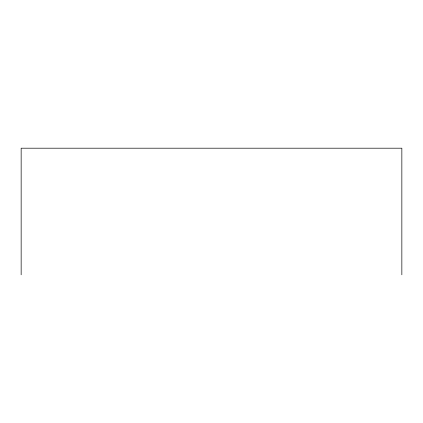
<?xml version="1.0" encoding="UTF-8"?>
<svg xmlns="http://www.w3.org/2000/svg" width="423" height="423" viewBox="0 0 423 423"><rect width="100%" height="100%" fill="white"/><g stroke="black" fill="none" stroke-linecap="round" stroke-linejoin="round"><path stroke-width="0.63" d="M401.85 274.802L401.85 148.198L21.15 148.198L21.15 274.802"/></g></svg>
